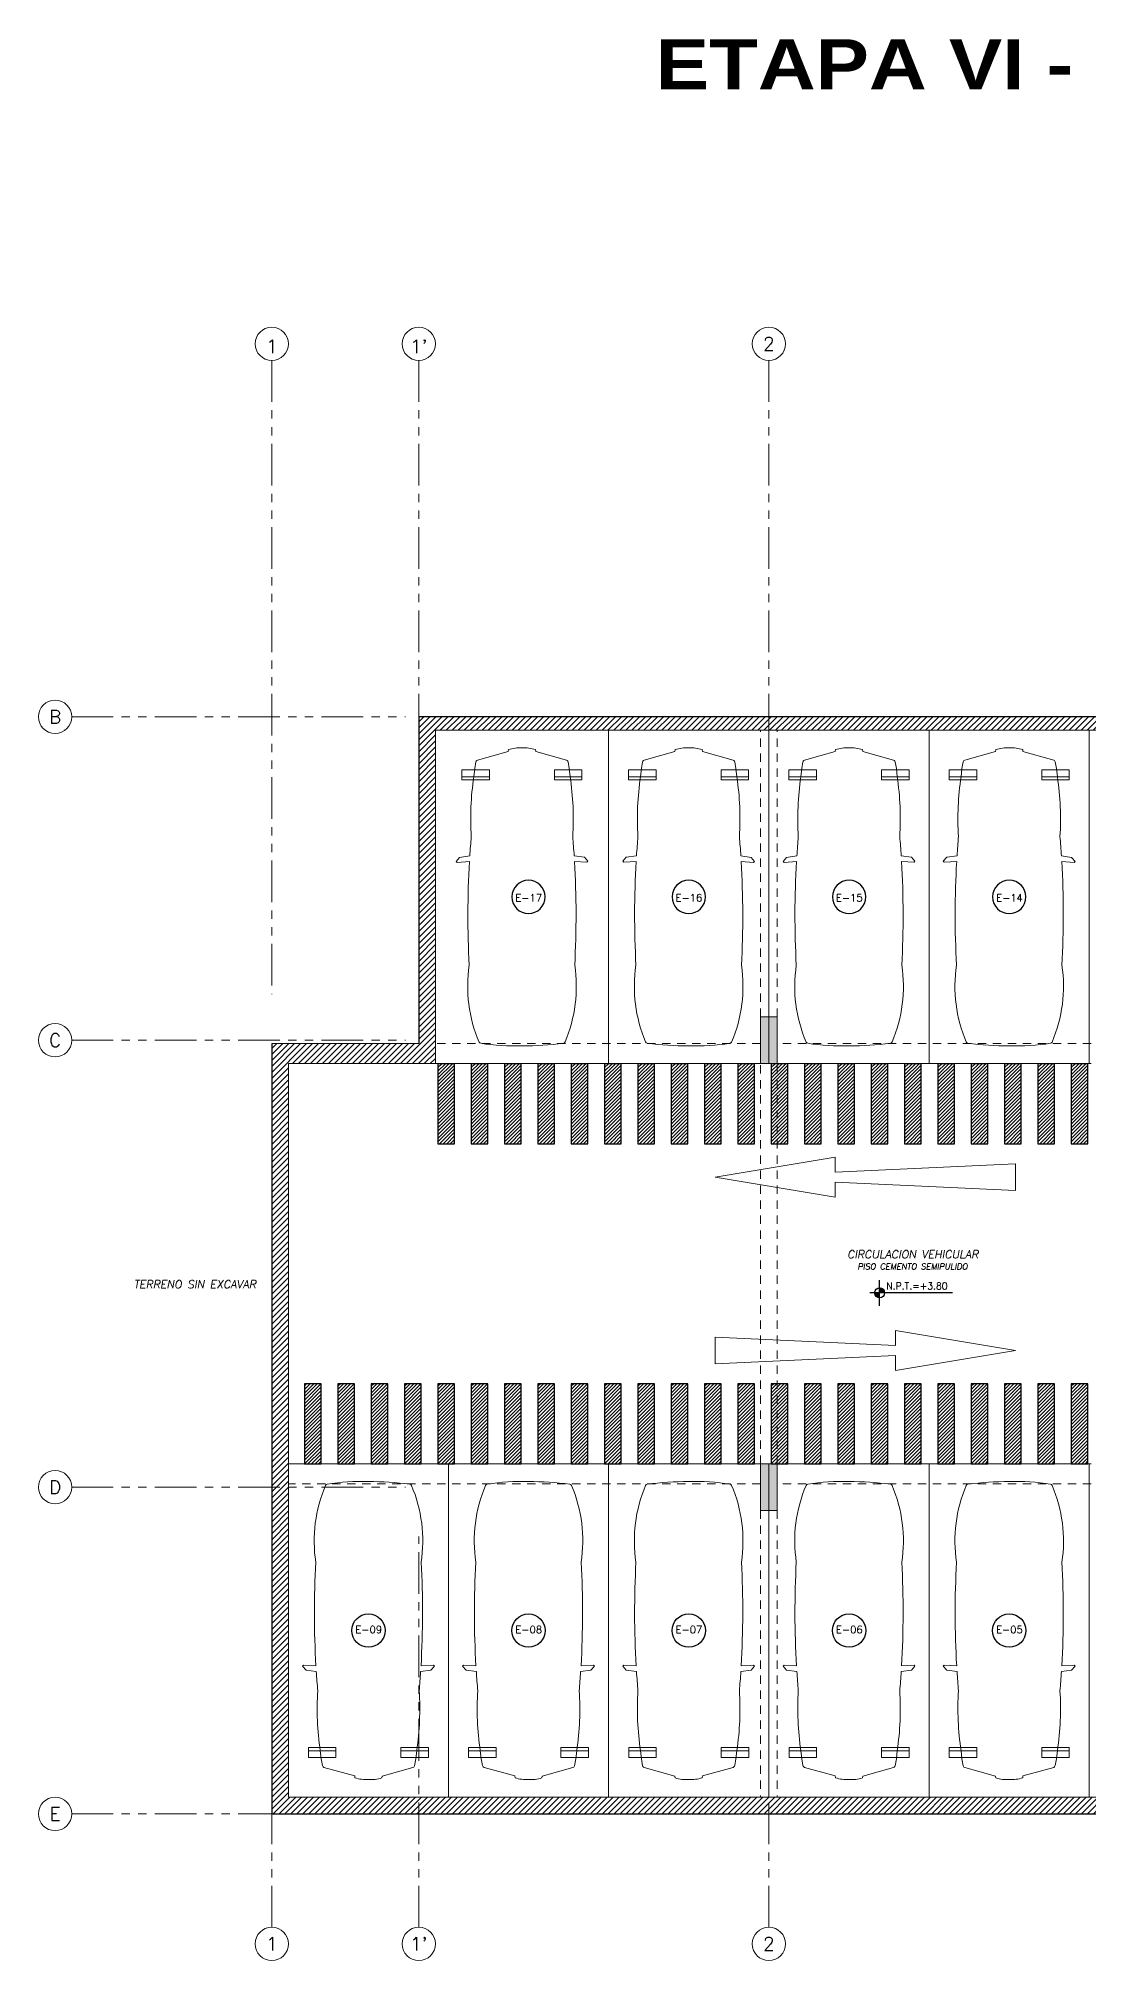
# Model space of a CAD drawing. Header units: millimetres. Extents: x 226317 to 226469, y 8188100 to 8188260.
# Drawn here: x 226341.34 to 226357.09, y 8188189.46 to 8188218.28 of the extents above; entities that cross this region are included whole.
import ezdxf
from ezdxf.enums import TextEntityAlignment as Align

# ---------------------------------------------------------------- set-up
doc = ezdxf.new("R2010")
doc.units = ezdxf.units.MM
for name, pattern in [('HIDDEN2', [0.1875, 0.125, -0.0625]), ('PHANTOM', [2.5, 1.25, -0.25, 0.25, -0.25, 0.25, -0.25]), ('PHANTOM2', [1.25, 0.625, -0.125, 0.125, -0.125, 0.125, -0.125])]:
    doc.linetypes.add(name, pattern=pattern)
for name, color, linetype in [('A-COTAS INT', 8, 'Continuous'), ('A-EJES', 8, 'PHANTOM'), ('A-ESTRUCTURA-HATCH', 8, 'Continuous'), ('A-ESTRUCTURA-MUROS', 8, 'Continuous'), ('A-ESTRUCTURA-VIGAS', 8, 'HIDDEN2'), ('A-MOBILIARIO', 8, 'Continuous'), ('A-NIVELES-NPT', 8, 'Continuous'), ('A-NUMERO ESTAC', 8, 'Continuous'), ('A-PROYECCIONES', 8, 'HIDDEN2'), ('A-TEXTO-ACABADO PISO', 8, 'Continuous'), ('A-TEXTO-AMBIENTES', 8, 'Continuous'), ('A-TEXTO-INDICACIONES', 8, 'Continuous'), ('CIRCULACION PEATONAL', 8, 'Continuous')]:
    doc.layers.add(name, color=color, linetype=linetype)
doc.layers.add('A-ESTRUCTURA-PLACAS', color=8, linetype='Continuous', lineweight=35)
doc.layers.add('A-MUROS', color=8, linetype='Continuous', lineweight=30)
doc.layers.add('A-ETAPAS', color=8, linetype='Continuous', lineweight=35, plot=False)
doc.layers.add('A-ÁREA COMÚN', color=8, linetype='Continuous', plot=False)
doc.styles.add('R160-75', font='ariblk.ttf', dxfattribs={"height": 0.6})
doc.styles.add('R80', font='romans.shx', dxfattribs={"width": 0.8, "oblique": 15, "height": 0.1})
doc.styles.add('ROMANS', font='ROMANS.shx', dxfattribs={"oblique": 10})
pattern_1 = [(45, (105.250368, 0), (-0.0265165, 0.0265165), [])]
pattern_2 = [(45, (105.750368, 0), (-0.0265165, 0.0265165), [])]
pattern_3 = [(45, (106.250368, 0), (-0.0265165, 0.0265165), [])]
pattern_4 = [(45, (106.750368, 0), (-0.0265165, 0.0265165), [])]
pattern_5 = [(45, (107.250368, 0), (-0.0265165, 0.0265165), [])]
pattern_6 = [(45, (107.750368, 0), (-0.0265165, 0.0265165), [])]
pattern_7 = [(45, (108.250368, 0), (-0.0265165, 0.0265165), [])]
pattern_8 = [(45, (108.750368, 0), (-0.0265165, 0.0265165), [])]
pattern_9 = [(45, (109.250368, 0), (-0.0265165, 0.0265165), [])]
pattern_10 = [(45, (109.750368, 0), (-0.0265165, 0.0265165), [])]
pattern_11 = [(45, (110.250368, 0), (-0.0265165, 0.0265165), [])]
pattern_12 = [(45, (110.750368, 0), (-0.0265165, 0.0265165), [])]
pattern_13 = [(45, (111.250368, 0), (-0.0265165, 0.0265165), [])]
pattern_14 = [(45, (111.750368, 0), (-0.0265165, 0.0265165), [])]
pattern_15 = [(45, (112.250368, 0), (-0.0265165, 0.0265165), [])]
pattern_16 = [(45, (112.750368, 0), (-0.0265165, 0.0265165), [])]
pattern_17 = [(45, (113.250368, 0), (-0.0265165, 0.0265165), [])]
pattern_18 = [(45, (113.750368, 0), (-0.0265165, 0.0265165), [])]
pattern_19 = [(45, (114.250368, 0), (-0.0265165, 0.0265165), [])]
pattern_20 = [(45, (114.750368, 0), (-0.0265165, 0.0265165), [])]

# ---------------------------------------------------------------- blocks, each defined once
blk = doc.blocks.new('EST P1')
at = {"layer": 'A-ESTRUCTURA-HATCH', "lineweight": 0}
h = blk.add_hatch(dxfattribs=at)
h.set_pattern_fill('ANSI31', color=8, scale=0.02)
h.set_pattern_definition([(45, (-226392.07709, -8188203.05961), (-0.04490128060535, 0.04490128060535), [])])
h.paths.add_polyline_path([(-3.61, 5.05), (-3.61, 4.85), (-44.785, 4.85), (-44.785, -0.15), (-46.99, -0.15), (-46.99, -11.15), (-3.61, -11.15), (-3.61, -11.4), (-47.24, -11.4), (-47.24, 0.15), (-45.035, 0.15), (-45.035, 5.05)])
h.paths.add_polyline_path([(5.876, 4.85), (5.876, 5.05), (35.53, 5.05), (35.53, 4.85)])
h.paths.add_polyline_path([(47.915, 5.05), (35.58, 5.05), (35.58, 4.85), (47.915, 4.85)])
h.paths.add_polyline_path([(51.865, 4.85), (53.376, 4.85), (53.376, 5.05), (51.865, 5.05)])
edge = h.paths.add_edge_path()
edge.add_arc((63.301, -0.15), 9.7, 360, 540)
edge.add_line((53.601, -0.15), (53.801, -0.15))
edge.add_arc((63.301, -0.15), 9.5, 0.9047, 180, ccw=False)
edge.add_line((72.799, 0), (70.351, 0))
edge.add_line((70.351, 0), (70.351, -0.15))
edge.add_line((70.351, -0.15), (73.001, -0.15))
edge = h.paths.add_edge_path(flags=0)
edge.add_arc((63.301, -0.15), 3.3, 0.0009, 49.9947)
edge.add_line((65.422, 2.378), (65.422, -0.15))
edge.add_line((65.422, -0.15), (65.272, -0.15))
edge.add_line((65.272, -0.15), (65.272, 2.496))
edge.add_arc((63.301, -0.15), 3.3, 53.3166, 180)
edge.add_line((60.001, -0.15), (59.801, -0.15))
edge.add_arc((63.301, -0.15), 3.5, 2.4574, 179.9999, ccw=False)
edge.add_line((66.797, 0), (69.451, 0))
edge.add_line((69.451, 0), (69.451, -0.15))
edge.add_line((69.451, -0.15), (66.601, -0.15))
h.paths.add_polyline_path([(-3.56, -11.15), (35.53, -11.15), (35.53, -11.4), (-3.56, -11.4)])
h.paths.add_polyline_path([(35.58, -11.15), (71.88, -11.15), (71.88, -11.4), (35.58, -11.4)])
h = blk.add_hatch(color=8, dxfattribs=at)
h.dxf.hatch_style = 1
h.paths.add_polyline_path([(51.865, 5.05), (47.915, 5.05), (47.915, -0.15), (50.25, -0.15), (50.25, 0), (48.065, 0), (48.065, 2.05), (51.865, 2.05), (51.865, 2.2), (48.065, 2.2), (48.065, 4.85), (51.715, 4.85), (51.715, 3.2), (51.865, 3.2)])
h.paths.add_polyline_path([(1.925, -0.151), (-0.175, -0.151), (-0.175, 4.85), (-3.56, 4.85), (-3.56, 5.05), (3.775, 5.05), (3.775, 1.9), (3.625, 1.9), (3.625, 4.85), (-0.025, 4.85), (-0.025, 2.2), (1.925, 2.2), (1.925, 2.05), (-0.025, 2.05), (-0.025, 0), (1.925, -0.001)])
h.paths.add_polyline_path([(71.63, -6.15), (71.88, -6.15), (71.88, -6.85), (71.63, -6.85)])
h.paths.add_polyline_path([(64.42, -6.15), (64.67, -6.15), (64.67, -6.85), (64.42, -6.85)])
h.paths.add_polyline_path([(57.21, -6.15), (57.46, -6.15), (57.46, -6.85), (57.21, -6.85)])
h.paths.add_polyline_path([(50, -6.15), (50.25, -6.15), (50.25, -6.85), (50, -6.85)])
h.paths.add_polyline_path([(42.79, -6.15), (43.04, -6.15), (43.04, -6.85), (42.79, -6.85)])
h.paths.add_polyline_path([(42.79, 0.55), (43.04, 0.55), (43.04, -0.15), (42.79, -0.15)])
h.paths.add_polyline_path([(35.58, -6.15), (35.83, -6.15), (35.83, -6.85), (35.58, -6.85)])
h.paths.add_polyline_path([(35.58, 0.55), (35.83, 0.55), (35.83, -0.15), (35.58, -0.15)])
h.paths.add_polyline_path([(35.28, -6.15), (35.53, -6.15), (35.53, -6.85), (35.28, -6.85)])
h.paths.add_polyline_path([(35.28, 0.55), (35.53, 0.55), (35.53, -0.15), (35.28, -0.15)])
h.paths.add_polyline_path([(30.28, -6.15), (30.53, -6.15), (30.53, -6.85), (30.28, -6.85)])
h.paths.add_polyline_path([(30.28, 0.55), (30.53, 0.55), (30.53, -0.15), (30.28, -0.15)])
h.paths.add_polyline_path([(23.07, -6.15), (23.32, -6.15), (23.32, -6.85), (23.07, -6.85)])
h.paths.add_polyline_path([(23.07, 0.55), (23.32, 0.55), (23.32, -0.15), (23.07, -0.15)])
h.paths.add_polyline_path([(18.07, -6.15), (18.32, -6.15), (18.32, -6.85), (18.07, -6.85)])
h.paths.add_polyline_path([(18.07, 0.55), (18.32, 0.55), (18.32, -0.15), (18.07, -0.15)])
h.paths.add_polyline_path([(10.86, -6.15), (11.11, -6.15), (11.11, -6.85), (10.86, -6.85)])
h.paths.add_polyline_path([(10.86, 0.55), (11.11, 0.55), (11.11, -0.15), (10.86, -0.15)])
h.paths.add_polyline_path([(3.65, -6.15), (3.9, -6.15), (3.9, -6.85), (3.65, -6.85)])
h.paths.add_polyline_path([(3.6, 0.55), (3.9, 0.55), (3.9, -0.15), (3.6, -0.15)])
h.paths.add_polyline_path([(-3.56, -6.15), (-3.31, -6.15), (-3.31, -6.85), (-3.56, -6.85)])
h.paths.add_polyline_path([(-3.56, 0.55), (-3.31, 0.55), (-3.31, -0.15), (-3.56, -0.15)])
h.paths.add_polyline_path([(-3.86, -6.15), (-3.61, -6.15), (-3.61, -6.85), (-3.86, -6.85)])
h.paths.add_polyline_path([(-3.86, 0.55), (-3.61, 0.55), (-3.61, -0.15), (-3.86, -0.15)])
h.paths.add_polyline_path([(-11.07, -6.15), (-10.82, -6.15), (-10.82, -6.85), (-11.07, -6.85)])
h.paths.add_polyline_path([(-11.07, 0.55), (-10.82, 0.55), (-10.82, -0.15), (-11.07, -0.15)])
h.paths.add_polyline_path([(-18.28, -6.15), (-18.03, -6.15), (-18.03, -6.85), (-18.28, -6.85)])
h.paths.add_polyline_path([(-18.28, 0.55), (-18.03, 0.55), (-18.03, -0.15), (-18.28, -0.15)])
h.paths.add_polyline_path([(-25.49, -6.15), (-25.24, -6.15), (-25.24, -6.85), (-25.49, -6.85)])
h.paths.add_polyline_path([(-25.49, 0.55), (-25.24, 0.55), (-25.24, -0.15), (-25.49, -0.15)])
h.paths.add_polyline_path([(-32.7, -6.15), (-32.45, -6.15), (-32.45, -6.85), (-32.7, -6.85)])
h.paths.add_polyline_path([(-32.7, 0.55), (-32.45, 0.55), (-32.45, -0.15), (-32.7, -0.15)])
h.paths.add_polyline_path([(-39.91, -6.15), (-39.66, -6.15), (-39.66, -6.85), (-39.91, -6.85)])
h.paths.add_polyline_path([(-39.91, 0.55), (-39.66, 0.55), (-39.66, -0.15), (-39.91, -0.15)])
at = {"layer": 'A-ESTRUCTURA-MUROS', "color": 8, "lineweight": 0}
blk.add_lwpolyline([(-3.61, 5.05), (-3.61, 4.85), (-44.785, 4.85), (-44.785, -0.15), (-46.99, -0.15), (-46.99, -11.15), (-3.61, -11.15), (-3.61, -11.4), (-47.24, -11.4), (-47.24, 0.15), (-45.035, 0.15), (-45.035, 5.05)], close=True, dxfattribs=at)
at = {"layer": 'A-ESTRUCTURA-PLACAS', "color": 8, "lineweight": 0}
for points in [[(-39.91, 0.55), (-39.66, 0.55), (-39.66, -0.15), (-39.91, -0.15)], [(-39.91, -6.15), (-39.66, -6.15), (-39.66, -6.85), (-39.91, -6.85)]]:
    blk.add_lwpolyline(points, close=True, dxfattribs=at)
at = {"layer": 'A-ESTRUCTURA-VIGAS', "color": 8, "lineweight": 0}
for points in [[(-39.91, 0.55), (-39.91, 4.85)], [(-39.66, 0.55), (-39.66, 4.85)], [(-39.91, 0.15), (-44.785, 0.15)], [(-32.7, 0.15), (-39.66, 0.15)], [(-39.91, -0.15), (-44.785, -0.15)], [(-39.91, -6.15), (-39.91, -0.15)], [(-39.66, -6.15), (-39.66, -0.15)], [(-32.7, -0.15), (-39.66, -0.15)], [(-39.91, -6.15), (-46.99, -6.15)], [(-32.7, -6.15), (-39.66, -6.15)], [(-39.91, -6.45), (-46.99, -6.45)], [(-32.7, -6.45), (-39.66, -6.45)], [(-39.91, -6.85), (-39.91, -11.15)], [(-39.66, -6.85), (-39.66, -11.15)]]:
    blk.add_lwpolyline(points, dxfattribs=at)
blk = doc.blocks.new('*U21')
at = {"layer": 'CIRCULACION PEATONAL'}
h = blk.add_hatch(dxfattribs=at)
h.set_pattern_fill('ANSI31', color=256, scale=0.3)
h.set_pattern_definition(pattern_1)
h.paths.add_polyline_path([(105.547, 0.228), (105.297, 0.228), (105.297, -0.972), (105.547, -0.972)])
h = blk.add_hatch(dxfattribs=at)
h.set_pattern_fill('ANSI31', color=256, scale=0.3)
h.set_pattern_definition(pattern_2)
h.paths.add_polyline_path([(106.047, 0.228), (105.797, 0.228), (105.797, -0.972), (106.047, -0.972)])
h = blk.add_hatch(dxfattribs=at)
h.set_pattern_fill('ANSI31', color=256, scale=0.3)
h.set_pattern_definition(pattern_3)
h.paths.add_polyline_path([(106.547, 0.228), (106.297, 0.228), (106.297, -0.972), (106.547, -0.972)])
h = blk.add_hatch(dxfattribs=at)
h.set_pattern_fill('ANSI31', color=256, scale=0.3)
h.set_pattern_definition(pattern_4)
h.paths.add_polyline_path([(107.047, 0.228), (106.797, 0.228), (106.797, -0.972), (107.047, -0.972)])
h = blk.add_hatch(dxfattribs=at)
h.set_pattern_fill('ANSI31', color=256, scale=0.3)
h.set_pattern_definition(pattern_5)
h.paths.add_polyline_path([(107.547, 0.228), (107.297, 0.228), (107.297, -0.972), (107.547, -0.972)])
h = blk.add_hatch(dxfattribs=at)
h.set_pattern_fill('ANSI31', color=256, scale=0.3)
h.set_pattern_definition(pattern_6)
h.paths.add_polyline_path([(108.047, 0.228), (107.797, 0.228), (107.797, -0.972), (108.047, -0.972)])
h = blk.add_hatch(dxfattribs=at)
h.set_pattern_fill('ANSI31', color=256, scale=0.3)
h.set_pattern_definition(pattern_7)
h.paths.add_polyline_path([(108.547, 0.228), (108.297, 0.228), (108.297, -0.972), (108.547, -0.972)])
h = blk.add_hatch(dxfattribs=at)
h.set_pattern_fill('ANSI31', color=256, scale=0.3)
h.set_pattern_definition(pattern_8)
h.paths.add_polyline_path([(109.047, 0.228), (108.797, 0.228), (108.797, -0.972), (109.047, -0.972)])
h = blk.add_hatch(dxfattribs=at)
h.set_pattern_fill('ANSI31', color=256, scale=0.3)
h.set_pattern_definition(pattern_9)
h.paths.add_polyline_path([(109.547, 0.228), (109.297, 0.228), (109.297, -0.972), (109.547, -0.972)])
h = blk.add_hatch(dxfattribs=at)
h.set_pattern_fill('ANSI31', color=256, scale=0.3)
h.set_pattern_definition(pattern_10)
h.paths.add_polyline_path([(110.047, 0.228), (109.797, 0.228), (109.797, -0.972), (110.047, -0.972)])
h = blk.add_hatch(dxfattribs=at)
h.set_pattern_fill('ANSI31', color=256, scale=0.3)
h.set_pattern_definition(pattern_11)
h.paths.add_polyline_path([(110.547, 0.228), (110.297, 0.228), (110.297, -0.972), (110.547, -0.972)])
h = blk.add_hatch(dxfattribs=at)
h.set_pattern_fill('ANSI31', color=256, scale=0.3)
h.set_pattern_definition(pattern_12)
h.paths.add_polyline_path([(111.047, 0.228), (110.797, 0.228), (110.797, -0.972), (111.047, -0.972)])
h = blk.add_hatch(dxfattribs=at)
h.set_pattern_fill('ANSI31', color=256, scale=0.3)
h.set_pattern_definition(pattern_13)
h.paths.add_polyline_path([(111.547, 0.228), (111.297, 0.228), (111.297, -0.972), (111.547, -0.972)])
h = blk.add_hatch(dxfattribs=at)
h.set_pattern_fill('ANSI31', color=256, scale=0.3)
h.set_pattern_definition(pattern_14)
h.paths.add_polyline_path([(112.047, 0.228), (111.797, 0.228), (111.797, -0.972), (112.047, -0.972)])
h = blk.add_hatch(dxfattribs=at)
h.set_pattern_fill('ANSI31', color=256, scale=0.3)
h.set_pattern_definition(pattern_15)
h.paths.add_polyline_path([(112.547, 0.228), (112.297, 0.228), (112.297, -0.972), (112.547, -0.972)])
h = blk.add_hatch(dxfattribs=at)
h.set_pattern_fill('ANSI31', color=256, scale=0.3)
h.set_pattern_definition(pattern_16)
h.paths.add_polyline_path([(113.047, 0.228), (112.797, 0.228), (112.797, -0.972), (113.047, -0.972)])
h = blk.add_hatch(dxfattribs=at)
h.set_pattern_fill('ANSI31', color=256, scale=0.3)
h.set_pattern_definition(pattern_17)
h.paths.add_polyline_path([(113.547, 0.228), (113.297, 0.228), (113.297, -0.972), (113.547, -0.972)])
h = blk.add_hatch(dxfattribs=at)
h.set_pattern_fill('ANSI31', color=256, scale=0.3)
h.set_pattern_definition(pattern_18)
h.paths.add_polyline_path([(114.047, 0.228), (113.797, 0.228), (113.797, -0.972), (114.047, -0.972)])
h = blk.add_hatch(dxfattribs=at)
h.set_pattern_fill('ANSI31', color=256, scale=0.3)
h.set_pattern_definition(pattern_19)
h.paths.add_polyline_path([(114.547, 0.228), (114.297, 0.228), (114.297, -0.972), (114.547, -0.972)])
h = blk.add_hatch(dxfattribs=at)
h.set_pattern_fill('ANSI31', color=256, scale=0.3)
h.set_pattern_definition(pattern_20)
h.paths.add_polyline_path([(115.047, 0.228), (114.797, 0.228), (114.797, -0.972), (115.047, -0.972)])
h = blk.add_hatch(dxfattribs=at)
h.set_pattern_fill('ANSI31', color=256, scale=0.3)
h.set_pattern_definition([(45, (115.250368, 0), (-0.0265165, 0.0265165), [])])
h.paths.add_polyline_path([(115.547, 0.228), (115.297, 0.228), (115.297, -0.972), (115.547, -0.972)])
h = blk.add_hatch(dxfattribs=at)
h.set_pattern_fill('ANSI31', color=256, scale=0.3)
h.set_pattern_definition([(45, (115.750368, 0), (-0.0265165, 0.0265165), [])])
h.paths.add_polyline_path([(116.047, 0.228), (115.797, 0.228), (115.797, -0.972), (116.047, -0.972)])
h = blk.add_hatch(dxfattribs=at)
h.set_pattern_fill('ANSI31', color=256, scale=0.3)
h.set_pattern_definition([(45, (116.250368, 0), (-0.0265165, 0.0265165), [])])
h.paths.add_polyline_path([(116.547, 0.228), (116.297, 0.228), (116.297, -0.972), (116.547, -0.972)])
h = blk.add_hatch(dxfattribs=at)
h.set_pattern_fill('ANSI31', color=256, scale=0.3)
h.set_pattern_definition([(45, (116.750368, 0), (-0.0265165, 0.0265165), [])])
h.paths.add_polyline_path([(117.047, 0.228), (116.797, 0.228), (116.797, -0.972), (117.047, -0.972)])
for points in [[(105.297, -0.972), (105.547, -0.972), (105.547, 0.228), (105.297, 0.228)], [(105.797, -0.972), (106.047, -0.972), (106.047, 0.228), (105.797, 0.228)], [(106.297, -0.972), (106.547, -0.972), (106.547, 0.228), (106.297, 0.228)], [(106.797, -0.972), (107.047, -0.972), (107.047, 0.228), (106.797, 0.228)], [(107.297, -0.972), (107.547, -0.972), (107.547, 0.228), (107.297, 0.228)], [(107.797, -0.972), (108.047, -0.972), (108.047, 0.228), (107.797, 0.228)], [(108.297, -0.972), (108.547, -0.972), (108.547, 0.228), (108.297, 0.228)], [(108.797, -0.972), (109.047, -0.972), (109.047, 0.228), (108.797, 0.228)], [(109.297, -0.972), (109.547, -0.972), (109.547, 0.228), (109.297, 0.228)], [(109.797, -0.972), (110.047, -0.972), (110.047, 0.228), (109.797, 0.228)], [(110.297, -0.972), (110.547, -0.972), (110.547, 0.228), (110.297, 0.228)], [(110.797, -0.972), (111.047, -0.972), (111.047, 0.228), (110.797, 0.228)], [(111.297, -0.972), (111.547, -0.972), (111.547, 0.228), (111.297, 0.228)], [(111.797, -0.972), (112.047, -0.972), (112.047, 0.228), (111.797, 0.228)], [(112.297, -0.972), (112.547, -0.972), (112.547, 0.228), (112.297, 0.228)], [(112.797, -0.972), (113.047, -0.972), (113.047, 0.228), (112.797, 0.228)], [(113.297, -0.972), (113.547, -0.972), (113.547, 0.228), (113.297, 0.228)], [(113.797, -0.972), (114.047, -0.972), (114.047, 0.228), (113.797, 0.228)], [(114.297, -0.972), (114.547, -0.972), (114.547, 0.228), (114.297, 0.228)], [(114.797, -0.972), (115.047, -0.972), (115.047, 0.228), (114.797, 0.228)], [(115.297, -0.972), (115.547, -0.972), (115.547, 0.228), (115.297, 0.228)], [(115.797, -0.972), (116.047, -0.972), (116.047, 0.228), (115.797, 0.228)], [(116.297, -0.972), (116.547, -0.972), (116.547, 0.228), (116.297, 0.228)], [(116.797, -0.972), (117.047, -0.972), (117.047, 0.228), (116.797, 0.228)]]:
    blk.add_lwpolyline(points, close=True, dxfattribs=at)
blk = doc.blocks.new('*U22')
at = {"layer": 'CIRCULACION PEATONAL'}
h = blk.add_hatch(dxfattribs=at)
h.set_pattern_fill('ANSI31', color=256, scale=0.3)
h.set_pattern_definition(pattern_1)
h.paths.add_polyline_path([(105.547, 0.228), (105.297, 0.228), (105.297, -0.972), (105.547, -0.972)])
h = blk.add_hatch(dxfattribs=at)
h.set_pattern_fill('ANSI31', color=256, scale=0.3)
h.set_pattern_definition(pattern_2)
h.paths.add_polyline_path([(106.047, 0.228), (105.797, 0.228), (105.797, -0.972), (106.047, -0.972)])
h = blk.add_hatch(dxfattribs=at)
h.set_pattern_fill('ANSI31', color=256, scale=0.3)
h.set_pattern_definition(pattern_3)
h.paths.add_polyline_path([(106.547, 0.228), (106.297, 0.228), (106.297, -0.972), (106.547, -0.972)])
h = blk.add_hatch(dxfattribs=at)
h.set_pattern_fill('ANSI31', color=256, scale=0.3)
h.set_pattern_definition(pattern_4)
h.paths.add_polyline_path([(107.047, 0.228), (106.797, 0.228), (106.797, -0.972), (107.047, -0.972)])
h = blk.add_hatch(dxfattribs=at)
h.set_pattern_fill('ANSI31', color=256, scale=0.3)
h.set_pattern_definition(pattern_5)
h.paths.add_polyline_path([(107.547, 0.228), (107.297, 0.228), (107.297, -0.972), (107.547, -0.972)])
h = blk.add_hatch(dxfattribs=at)
h.set_pattern_fill('ANSI31', color=256, scale=0.3)
h.set_pattern_definition(pattern_6)
h.paths.add_polyline_path([(108.047, 0.228), (107.797, 0.228), (107.797, -0.972), (108.047, -0.972)])
h = blk.add_hatch(dxfattribs=at)
h.set_pattern_fill('ANSI31', color=256, scale=0.3)
h.set_pattern_definition(pattern_7)
h.paths.add_polyline_path([(108.547, 0.228), (108.297, 0.228), (108.297, -0.972), (108.547, -0.972)])
h = blk.add_hatch(dxfattribs=at)
h.set_pattern_fill('ANSI31', color=256, scale=0.3)
h.set_pattern_definition(pattern_8)
h.paths.add_polyline_path([(109.047, 0.228), (108.797, 0.228), (108.797, -0.972), (109.047, -0.972)])
h = blk.add_hatch(dxfattribs=at)
h.set_pattern_fill('ANSI31', color=256, scale=0.3)
h.set_pattern_definition(pattern_9)
h.paths.add_polyline_path([(109.547, 0.228), (109.297, 0.228), (109.297, -0.972), (109.547, -0.972)])
h = blk.add_hatch(dxfattribs=at)
h.set_pattern_fill('ANSI31', color=256, scale=0.3)
h.set_pattern_definition(pattern_10)
h.paths.add_polyline_path([(110.047, 0.228), (109.797, 0.228), (109.797, -0.972), (110.047, -0.972)])
h = blk.add_hatch(dxfattribs=at)
h.set_pattern_fill('ANSI31', color=256, scale=0.3)
h.set_pattern_definition(pattern_11)
h.paths.add_polyline_path([(110.547, 0.228), (110.297, 0.228), (110.297, -0.972), (110.547, -0.972)])
h = blk.add_hatch(dxfattribs=at)
h.set_pattern_fill('ANSI31', color=256, scale=0.3)
h.set_pattern_definition(pattern_12)
h.paths.add_polyline_path([(111.047, 0.228), (110.797, 0.228), (110.797, -0.972), (111.047, -0.972)])
h = blk.add_hatch(dxfattribs=at)
h.set_pattern_fill('ANSI31', color=256, scale=0.3)
h.set_pattern_definition(pattern_13)
h.paths.add_polyline_path([(111.547, 0.228), (111.297, 0.228), (111.297, -0.972), (111.547, -0.972)])
h = blk.add_hatch(dxfattribs=at)
h.set_pattern_fill('ANSI31', color=256, scale=0.3)
h.set_pattern_definition(pattern_14)
h.paths.add_polyline_path([(112.047, 0.228), (111.797, 0.228), (111.797, -0.972), (112.047, -0.972)])
h = blk.add_hatch(dxfattribs=at)
h.set_pattern_fill('ANSI31', color=256, scale=0.3)
h.set_pattern_definition(pattern_15)
h.paths.add_polyline_path([(112.547, 0.228), (112.297, 0.228), (112.297, -0.972), (112.547, -0.972)])
h = blk.add_hatch(dxfattribs=at)
h.set_pattern_fill('ANSI31', color=256, scale=0.3)
h.set_pattern_definition(pattern_16)
h.paths.add_polyline_path([(113.047, 0.228), (112.797, 0.228), (112.797, -0.972), (113.047, -0.972)])
h = blk.add_hatch(dxfattribs=at)
h.set_pattern_fill('ANSI31', color=256, scale=0.3)
h.set_pattern_definition(pattern_17)
h.paths.add_polyline_path([(113.547, 0.228), (113.297, 0.228), (113.297, -0.972), (113.547, -0.972)])
h = blk.add_hatch(dxfattribs=at)
h.set_pattern_fill('ANSI31', color=256, scale=0.3)
h.set_pattern_definition(pattern_18)
h.paths.add_polyline_path([(114.047, 0.228), (113.797, 0.228), (113.797, -0.972), (114.047, -0.972)])
h = blk.add_hatch(dxfattribs=at)
h.set_pattern_fill('ANSI31', color=256, scale=0.3)
h.set_pattern_definition(pattern_19)
h.paths.add_polyline_path([(114.547, 0.228), (114.297, 0.228), (114.297, -0.972), (114.547, -0.972)])
h = blk.add_hatch(dxfattribs=at)
h.set_pattern_fill('ANSI31', color=256, scale=0.3)
h.set_pattern_definition(pattern_20)
h.paths.add_polyline_path([(115.047, 0.228), (114.797, 0.228), (114.797, -0.972), (115.047, -0.972)])
for points in [[(105.297, -0.972), (105.547, -0.972), (105.547, 0.228), (105.297, 0.228)], [(105.797, -0.972), (106.047, -0.972), (106.047, 0.228), (105.797, 0.228)], [(106.297, -0.972), (106.547, -0.972), (106.547, 0.228), (106.297, 0.228)], [(106.797, -0.972), (107.047, -0.972), (107.047, 0.228), (106.797, 0.228)], [(107.297, -0.972), (107.547, -0.972), (107.547, 0.228), (107.297, 0.228)], [(107.797, -0.972), (108.047, -0.972), (108.047, 0.228), (107.797, 0.228)], [(108.297, -0.972), (108.547, -0.972), (108.547, 0.228), (108.297, 0.228)], [(108.797, -0.972), (109.047, -0.972), (109.047, 0.228), (108.797, 0.228)], [(109.297, -0.972), (109.547, -0.972), (109.547, 0.228), (109.297, 0.228)], [(109.797, -0.972), (110.047, -0.972), (110.047, 0.228), (109.797, 0.228)], [(110.297, -0.972), (110.547, -0.972), (110.547, 0.228), (110.297, 0.228)], [(110.797, -0.972), (111.047, -0.972), (111.047, 0.228), (110.797, 0.228)], [(111.297, -0.972), (111.547, -0.972), (111.547, 0.228), (111.297, 0.228)], [(111.797, -0.972), (112.047, -0.972), (112.047, 0.228), (111.797, 0.228)], [(112.297, -0.972), (112.547, -0.972), (112.547, 0.228), (112.297, 0.228)], [(112.797, -0.972), (113.047, -0.972), (113.047, 0.228), (112.797, 0.228)], [(113.297, -0.972), (113.547, -0.972), (113.547, 0.228), (113.297, 0.228)], [(113.797, -0.972), (114.047, -0.972), (114.047, 0.228), (113.797, 0.228)], [(114.297, -0.972), (114.547, -0.972), (114.547, 0.228), (114.297, 0.228)], [(114.797, -0.972), (115.047, -0.972), (115.047, 0.228), (114.797, 0.228)]]:
    blk.add_lwpolyline(points, close=True, dxfattribs=at)
blk = doc.blocks.new('EJE')
at = {"linetype": 'Continuous'}
blk.add_circle((0, 0), 0.5, dxfattribs=at)
at = {"layer": 'A-TEXTO-INDICACIONES', "style": 'ROMANS'}
blk.add_attdef('EJE', text='', height=0.22, rotation=0, dxfattribs=at).set_placement((0.007, 0.028), align=Align.MIDDLE_CENTER)
blk = doc.blocks.new('numeración')
at = {"layer": 'A-NUMERO ESTAC', "color": 8, "lineweight": 0}
ref = blk.add_blockref('EJE', (-116.391, -7.2), dxfattribs=dict(at, xscale=-0.5, yscale=0.5, zscale=0.5, rotation=180))
ref.add_attrib('EJE', 'E-17', dxfattribs={"layer": 'A-TEXTO-INDICACIONES', "height": 0.11, "rotation": 360, "style": 'ROMANS'}).set_placement((-116.387, -7.214), align=Align.MIDDLE_CENTER)
ref = blk.add_blockref('EJE', (-113.988, -7.2), dxfattribs=dict(at, xscale=-0.5, yscale=0.5, zscale=0.5, rotation=180))
ref.add_attrib('EJE', 'E-16', dxfattribs={"layer": 'A-TEXTO-INDICACIONES', "height": 0.11, "rotation": 360, "style": 'ROMANS'}).set_placement((-113.985, -7.214), align=Align.MIDDLE_CENTER)
ref = blk.add_blockref('EJE', (-111.583, -7.2), dxfattribs=dict(at, xscale=-0.5, yscale=0.5, zscale=0.5, rotation=180))
ref.add_attrib('EJE', 'E-15', dxfattribs={"layer": 'A-TEXTO-INDICACIONES', "height": 0.11, "rotation": 360, "style": 'ROMANS'}).set_placement((-111.58, -7.214), align=Align.MIDDLE_CENTER)
ref = blk.add_blockref('EJE', (-109.181, -7.2), dxfattribs=dict(at, xscale=-0.5, yscale=0.5, zscale=0.5, rotation=180))
ref.add_attrib('EJE', 'E-14', dxfattribs={"layer": 'A-TEXTO-INDICACIONES', "height": 0.11, "rotation": 360, "style": 'ROMANS'}).set_placement((-109.177, -7.214), align=Align.MIDDLE_CENTER)
at = {"layer": 'A-NUMERO ESTAC', "color": 8, "lineweight": 0, "xscale": 0.5, "yscale": 0.5, "zscale": 0.5}
for p, values in [((-118.791, -18.2), {'EJE': 'E-09'}), ((-116.391, -18.2), {'EJE': 'E-08'}), ((-113.988, -18.2), {'EJE': 'E-07'}), ((-111.583, -18.2), {'EJE': 'E-06'}), ((-109.181, -18.2), {'EJE': 'E-05'})]:
    blk.add_blockref('EJE', p, dxfattribs=at).add_auto_attribs(values)
blk = doc.blocks.new('EJES 1P')
at = {"layer": 'A-EJES', "color": 8, "linetype": 'PHANTOM2', "lineweight": 0}
for points in [[(-2.231, 5.345), (-2.231, -4.158)], [(-0.026, 5.345), (-0.026, -4.158)], [(5.224, 5.345), (5.224, -4.158)], [(-5.234, 0), (-0.228, 0)], [(-5.234, -4.85), (-0.228, -4.85)], [(-5.234, -11.55), (-0.228, -11.55)], [(-2.231, -18.151), (-2.231, -12.292)], [(-0.026, -18.151), (-0.026, -12.292)], [(5.224, -18.151), (5.224, -12.292)], [(-5.234, -16.45), (-0.228, -16.45)]]:
    blk.add_lwpolyline(points, dxfattribs=at)
at = {"layer": 'A-EJES', "color": 8, "linetype": 'Continuous', "lineweight": 0}
for centre in [(-2.231, 5.592), (-0.026, 5.592), (5.224, 5.592), (-5.481, 0), (-5.481, -4.85), (-5.481, -11.55), (-5.481, -16.45), (-2.231, -18.398), (-0.026, -18.398), (5.224, -18.398)]:
    blk.add_circle(centre, 0.25, dxfattribs=at)
at = {"layer": 'A-EJES', "color": 8, "linetype": 'Continuous', "lineweight": 0, "style": 'ROMANS'}
for s, p in [('1', (-2.231, 5.554)), ("1'", (-0.026, 5.554)), ('2', (5.224, 5.592)), ('B', (-5.481, 0)), ('C', (-5.481, -4.85)), ('D', (-5.481, -11.55)), ('E', (-5.481, -16.45)), ('1', (-2.231, -18.398)), ("1'", (-0.026, -18.398)), ('2', (5.224, -18.398))]:
    blk.add_text(s, height=0.2, dxfattribs=at).set_placement(p, align=Align.MIDDLE_CENTER)
blk = doc.blocks.new('*U60')
at = {"color": 8, "lineweight": 0, "ltscale": 0.5}
for p, q in [((0.3, 4.302), (0.713, 4.302)), ((2.1, 4.302), (1.687, 4.302))]:
    blk.add_line(p, q, dxfattribs=at)
for points in [[(0, 0), (2.4, 0), (2.4, 5), (0, 5)], [(0.3, 4.405), (0.3, 4.255), (0.713, 4.255), (0.713, 4.405)], [(1.687, 4.405), (1.687, 4.255), (2.1, 4.255), (2.1, 4.405)]]:
    blk.add_lwpolyline(points, close=True, dxfattribs=at)
blk.add_lwpolyline([(1.988, 3.029), (2.175, 3.018), (2.189, 3.033), (2.136, 3.092), (1.982, 3.115, 0.005253), (1.961, 3.403, 0.053235), (1.923, 4.298), (1.91, 4.424), (1.891, 4.525), (1.886, 4.535, 0.218656), (1.867, 4.551), (1.406, 4.68), (1.402, 4.708, 0.091554), (1.2, 4.734, 0.09162), (0.998, 4.709), (0.994, 4.682), (0.533, 4.552, 0.218656), (0.514, 4.536), (0.509, 4.527), (0.49, 4.425), (0.477, 4.3, 0.053235), (0.439, 3.404, 0.005253), (0.418, 3.116), (0.264, 3.093), (0.211, 3.034), (0.225, 3.019), (0.412, 3.03, 0.028265), (0.41, 1.476, 0.139924), (0.555, 0.325, 0.272148), (0.579, 0.306, 0.035353), (1.2, 0.266, 0.045639), (1.819, 0.305, 0.272148), (1.843, 0.324, 0.139889), (1.99, 1.475, 0.028265)], format="xyb", close=True, dxfattribs=at)
blk = doc.blocks.new('*U61')
at = {"color": 8, "lineweight": 0, "ltscale": 0.5}
for p, q in [((0.302, 4.302), (0.715, 4.302)), ((2.102, 4.302), (1.69, 4.302))]:
    blk.add_line(p, q, dxfattribs=at)
for points in [[(0, 0), (2.405, 0), (2.405, 5), (0, 5)], [(0.302, 4.405), (0.302, 4.255), (0.715, 4.255), (0.715, 4.405)], [(1.69, 4.405), (1.69, 4.255), (2.102, 4.255), (2.102, 4.405)]]:
    blk.add_lwpolyline(points, close=True, dxfattribs=at)
blk.add_lwpolyline([(1.99, 3.029), (2.177, 3.018), (2.191, 3.033), (2.138, 3.092), (1.985, 3.115, 0.005253), (1.963, 3.403, 0.053235), (1.925, 4.298), (1.912, 4.424), (1.893, 4.525), (1.889, 4.535, 0.218656), (1.87, 4.551), (1.408, 4.68), (1.405, 4.708, 0.091554), (1.203, 4.734, 0.09162), (1, 4.709), (0.997, 4.682), (0.535, 4.552, 0.218656), (0.516, 4.536), (0.512, 4.527), (0.493, 4.425), (0.48, 4.3, 0.053235), (0.442, 3.404, 0.005253), (0.42, 3.116), (0.267, 3.093), (0.214, 3.034), (0.228, 3.019), (0.415, 3.03, 0.028265), (0.412, 1.476, 0.139924), (0.557, 0.325, 0.272148), (0.581, 0.306, 0.035353), (1.203, 0.266, 0.045639), (1.822, 0.305, 0.272148), (1.846, 0.324, 0.139889), (1.993, 1.475, 0.028265)], format="xyb", close=True, dxfattribs=at)
blk = doc.blocks.new('*U67')
at = {"color": 8, "lineweight": 0, "ltscale": 0.5}
for p, q in [((0.303, 4.302), (0.715, 4.302)), ((2.103, 4.302), (1.69, 4.302))]:
    blk.add_line(p, q, dxfattribs=at)
for points in [[(0, 0), (2.405, 0), (2.405, 5), (0, 5)], [(0.303, 4.405), (0.303, 4.255), (0.715, 4.255), (0.715, 4.405)], [(1.69, 4.405), (1.69, 4.255), (2.103, 4.255), (2.103, 4.405)]]:
    blk.add_lwpolyline(points, close=True, dxfattribs=at)
blk.add_lwpolyline([(1.99, 3.029), (2.177, 3.018), (2.191, 3.033), (2.138, 3.092), (1.985, 3.115, 0.005253), (1.963, 3.403, 0.053235), (1.925, 4.298), (1.912, 4.424), (1.893, 4.525), (1.889, 4.535, 0.218656), (1.87, 4.551), (1.408, 4.68), (1.405, 4.708, 0.091554), (1.203, 4.734, 0.09162), (1, 4.709), (0.997, 4.682), (0.535, 4.552, 0.218656), (0.516, 4.536), (0.512, 4.527), (0.493, 4.425), (0.48, 4.3, 0.053235), (0.442, 3.404, 0.005253), (0.42, 3.116), (0.267, 3.093), (0.214, 3.034), (0.228, 3.019), (0.415, 3.03, 0.028265), (0.412, 1.476, 0.139924), (0.557, 0.325, 0.272148), (0.581, 0.306, 0.035353), (1.203, 0.266, 0.045639), (1.822, 0.305, 0.272148), (1.846, 0.324, 0.139889), (1.993, 1.475, 0.028265)], format="xyb", close=True, dxfattribs=at)
blk = doc.blocks.new('*U79')
at = {"color": 8, "lineweight": 0, "ltscale": 0.5}
for p, q in [((0.303, 4.302), (0.715, 4.302)), ((2.103, 4.302), (1.69, 4.302))]:
    blk.add_line(p, q, dxfattribs=at)
for points in [[(0, 0), (2.405, 0), (2.405, 5), (0, 5)], [(0.303, 4.405), (0.303, 4.255), (0.715, 4.255), (0.715, 4.405)], [(1.69, 4.405), (1.69, 4.255), (2.103, 4.255), (2.103, 4.405)]]:
    blk.add_lwpolyline(points, close=True, dxfattribs=at)
blk.add_lwpolyline([(1.99, 3.029), (2.177, 3.018), (2.191, 3.033), (2.138, 3.092), (1.985, 3.115, 0.005253), (1.963, 3.403, 0.053235), (1.925, 4.298), (1.912, 4.424), (1.893, 4.525), (1.889, 4.535, 0.218656), (1.87, 4.551), (1.408, 4.68), (1.405, 4.708, 0.091554), (1.203, 4.734, 0.09162), (1, 4.709), (0.997, 4.682), (0.535, 4.552, 0.218656), (0.516, 4.536), (0.512, 4.527), (0.493, 4.425), (0.48, 4.3, 0.053235), (0.442, 3.404, 0.005253), (0.42, 3.116), (0.267, 3.093), (0.214, 3.034), (0.228, 3.019), (0.415, 3.03, 0.028265), (0.412, 1.476, 0.139924), (0.557, 0.325, 0.272148), (0.581, 0.306, 0.035353), (1.203, 0.266, 0.045639), (1.822, 0.305, 0.272148), (1.846, 0.324, 0.139889), (1.993, 1.475, 0.028265)], format="xyb", close=True, dxfattribs=at)
blk = doc.blocks.new('*U80')
at = {"color": 8, "lineweight": 0, "ltscale": 0.5}
for p, q in [((0.302, 4.302), (0.715, 4.302)), ((2.102, 4.302), (1.69, 4.302))]:
    blk.add_line(p, q, dxfattribs=at)
for points in [[(0, 0), (2.405, 0), (2.405, 5), (0, 5)], [(0.302, 4.405), (0.302, 4.255), (0.715, 4.255), (0.715, 4.405)], [(1.69, 4.405), (1.69, 4.255), (2.102, 4.255), (2.102, 4.405)]]:
    blk.add_lwpolyline(points, close=True, dxfattribs=at)
blk.add_lwpolyline([(1.99, 3.029), (2.177, 3.018), (2.191, 3.033), (2.138, 3.092), (1.985, 3.115, 0.005253), (1.963, 3.403, 0.053235), (1.925, 4.298), (1.912, 4.424), (1.893, 4.525), (1.889, 4.535, 0.218656), (1.87, 4.551), (1.408, 4.68), (1.405, 4.708, 0.091554), (1.202, 4.734, 0.09162), (1, 4.709), (0.997, 4.682), (0.535, 4.552, 0.218656), (0.516, 4.536), (0.512, 4.527), (0.493, 4.425), (0.48, 4.3, 0.053235), (0.442, 3.404, 0.005253), (0.42, 3.116), (0.267, 3.093), (0.214, 3.034), (0.228, 3.019), (0.415, 3.03, 0.028265), (0.412, 1.476, 0.139924), (0.557, 0.325, 0.272148), (0.581, 0.306, 0.035353), (1.202, 0.266, 0.045639), (1.822, 0.305, 0.272148), (1.846, 0.324, 0.139889), (1.993, 1.475, 0.028265)], format="xyb", close=True, dxfattribs=at)
blk = doc.blocks.new('*U76')
at = {"color": 8, "lineweight": 0, "ltscale": 0.5}
for p, q in [((0.398, 4.302), (0.81, 4.302)), ((2.198, 4.302), (1.785, 4.302))]:
    blk.add_line(p, q, dxfattribs=at)
for points in [[(0, 0), (2.595, 0), (2.595, 5), (0, 5)], [(0.398, 4.405), (0.398, 4.255), (0.81, 4.255), (0.81, 4.405)], [(1.785, 4.405), (1.785, 4.255), (2.198, 4.255), (2.198, 4.405)]]:
    blk.add_lwpolyline(points, close=True, dxfattribs=at)
blk.add_lwpolyline([(2.085, 3.029), (2.272, 3.018), (2.286, 3.033), (2.233, 3.092), (2.08, 3.115, 0.005253), (2.058, 3.403, 0.053235), (2.02, 4.298), (2.007, 4.424), (1.988, 4.525), (1.984, 4.535, 0.218656), (1.965, 4.551), (1.503, 4.68), (1.5, 4.708, 0.091554), (1.298, 4.734, 0.09162), (1.095, 4.709), (1.092, 4.682), (0.63, 4.552, 0.218656), (0.611, 4.536), (0.607, 4.527), (0.588, 4.425), (0.575, 4.3, 0.053235), (0.537, 3.404, 0.005253), (0.515, 3.116), (0.362, 3.093), (0.309, 3.034), (0.323, 3.019), (0.51, 3.03, 0.028265), (0.507, 1.476, 0.139924), (0.652, 0.325, 0.272148), (0.676, 0.306, 0.035353), (1.298, 0.266, 0.045639), (1.917, 0.305, 0.272148), (1.941, 0.324, 0.139889), (2.088, 1.475, 0.028265)], format="xyb", close=True, dxfattribs=at)
blk = doc.blocks.new('SIM NIVEL PLANTA')
at = {"linetype": 'Continuous'}
h = blk.add_hatch(dxfattribs=at)
h.set_pattern_fill('_USER', color=256, scale=0.099996, angle=45, style=0, pattern_type=0)
h.set_pattern_definition([(45, (35396.10581, 26516.4892), (-0.0707080889, 0.0707080889), [])])
h.paths.add_polyline_path([(-17.03, 0), (-15.53, 0, 0.409209), (-17.03, 1.47)])
h.paths.add_polyline_path([(-18.53, 0, 0.419236), (-17.03, -1.53), (-17.03, 0)])
for p, q in [((4.81, 0), (-20, 0)), ((-17.03, -3.97), (-17.03, 3.72))]:
    blk.add_line(p, q)
blk.add_circle((-17.03, -0.03), 1.5, dxfattribs=at)
at = {"style": 'R80'}
blk.add_attdef('N.P.T.+0.00', text='', height=2.03, dxfattribs=at).set_placement((-5.83, 2.01), align=Align.MIDDLE_CENTER)
blk = doc.blocks.new('PO_GUARDIA CIVIL ESQ FAISANES_PLANTAS_Sotanos_REVA_2022.01.24 - copia$0$XREF_SOTANOS - ETAPA 1-2020.06.26$0$frr')
at = {"color": 8, "lineweight": 0}
blk.add_lwpolyline([(-0.2, -4.5), (0.2, -4.5), (0.075, -1.8), (0.3, -1.8), (0, 0), (-0.3, -1.8), (-0.075, -1.8)], close=True, dxfattribs=at)
blk = doc.blocks.new('TEXTOSSS')
at = {"transparency": 33554483}
for p, rotation in [((-116.32, -0.2), 90), ((-111.82, -2.8), 270)]:
    blk.add_blockref('PO_GUARDIA CIVIL ESQ FAISANES_PLANTAS_Sotanos_REVA_2022.01.24 - copia$0$XREF_SOTANOS - ETAPA 1-2020.06.26$0$frr', p, dxfattribs=dict(at, rotation=rotation))
at = {"layer": 'A-NIVELES-NPT', "xscale": 0.05, "yscale": 0.05, "zscale": 0.05}
blk.add_blockref('SIM NIVEL PLANTA', (-113.004, -1.935), dxfattribs=at).add_auto_attribs({'N.P.T.+0.00': 'N.P.T.=+3.80'})
at = {"layer": 'A-TEXTO-ACABADO PISO', "color": 8, "lineweight": 0, "insert": (-113.363, -1.497), "char_height": 0.09, "attachment_point": 2, "style": 'ROMANS'}
blk.add_mtext_dynamic_manual_height_columns('PISO CEMENTO SEMIPULIDO', width=1.58631, gutter_width=12.5, heights=[0], dxfattribs=at)
at = {"layer": 'A-TEXTO-AMBIENTES', "color": 8, "lineweight": 0, "char_height": 0.12, "width": 2.55621, "attachment_point": 5, "style": 'ROMANS'}
for s, insert in [('CIRCULACION VEHICULAR', (-113.358, -1.359, 0)), ('TERRENO SIN EXCAVAR', (-124.125, -1.809))]:
    blk.add_mtext(s, dxfattribs=dict(at, insert=insert))
blk = doc.blocks.new('arq. estac.')
at = {"layer": 'A-MUROS', "color": 8, "lineweight": 0}
for p, q in [((226642.464, 8188207.854), (226642.464, 8188212.754)), ((226664.125, 8188212.754), (226642.464, 8188212.754)), ((226642.714, 8188207.554), (226642.714, 8188212.554)), ((226642.714, 8188212.554), (226687.324, 8188212.554)), ((226640.259, 8188196.304), (226640.259, 8188207.854)), ((226642.464, 8188207.854), (226640.259, 8188207.854)), ((226640.509, 8188196.554), (226640.509, 8188207.554)), ((226642.714, 8188207.554), (226640.509, 8188207.554)), ((226759.379, 8188196.554), (226640.509, 8188196.554)), ((226640.259, 8188196.304), (226759.379, 8188196.304))]:
    blk.add_line(p, q, dxfattribs=at)
for points in [[(226647.589, 8188207.554), (226647.839, 8188207.554), (226647.839, 8188208.254), (226647.589, 8188208.254)], [(226647.589, 8188201.554), (226647.839, 8188201.554), (226647.839, 8188200.854), (226647.589, 8188200.854)]]:
    blk.add_lwpolyline(points, close=True, dxfattribs=at)
at = {"layer": 'A-ÁREA COMÚN'}
blk.add_lwpolyline([(226662.009, 8188212.755), (226642.464, 8188212.754), (226642.464, 8188207.854), (226640.259, 8188207.849), (226640.259, 8188196.304), (226662.009, 8188196.304)], close=True, dxfattribs=at)
at = {"color": 8, "lineweight": 0}
blk.add_blockref('EST P1', (226687.499, 8188207.704), dxfattribs=at)
at = {"rotation": 180}
for name, p in [('*U22', (226757.797, 8188206.581)), ('*U21', (226757.797, 8188201.781))]:
    blk.add_blockref(name, p, dxfattribs=at)
at = {"layer": 'A-COTAS INT'}
blk.add_blockref('TEXTOSSS', (226763.231, 8188206.054), dxfattribs=at)
at = {"layer": 'A-ETAPAS'}
blk.add_blockref('numeración', (226760.5, 8188217.254), dxfattribs=at)
at = {"layer": 'A-MOBILIARIO', "xscale": -1}
for name, p, rotation in [('*U76', (226645.309, 8188207.554), 359.9999992943568), ('*U79', (226650.119, 8188207.554), 359.9999992943568), ('*U67', (226645.309, 8188201.554), 179.9999992943567), ('*U60', (226650.119, 8188201.554), 179.9999992943567)]:
    blk.add_blockref(name, p, dxfattribs=dict(at, rotation=rotation))
at = {"layer": 'A-MOBILIARIO'}
for name, p, rotation in [('*U80', (226645.309, 8188207.554), 7.056432374225115e-07), ('*U60', (226650.119, 8188207.554), 7.056432374225115e-07), ('*U60', (226642.909, 8188201.554), 180.0000007056432), ('*U60', (226645.309, 8188201.554), 180.0000007056432), ('*U61', (226650.119, 8188201.554), 180.0000007056432)]:
    blk.add_blockref(name, p, dxfattribs=dict(at, rotation=rotation))
at = {"layer": 'A-PROYECCIONES'}
blk.add_blockref('EJES 1P', (226642.49, 8188212.754), dxfattribs=at)
at = {"layer": 'A-ETAPAS', "color": 8, "lineweight": 0, "style": 'R160-75'}
blk.add_text('ETAPA VI - TORRE E', height=0.75, dxfattribs=at).set_placement((226651.98, 8188222.163), align=Align.CENTER)

msp = doc.modelspace()

# ---------------------------------------------------------------- block references
msp.add_blockref('arq. estac.', (-295.422, -4.646))

doc.saveas('drawing.dxf')
